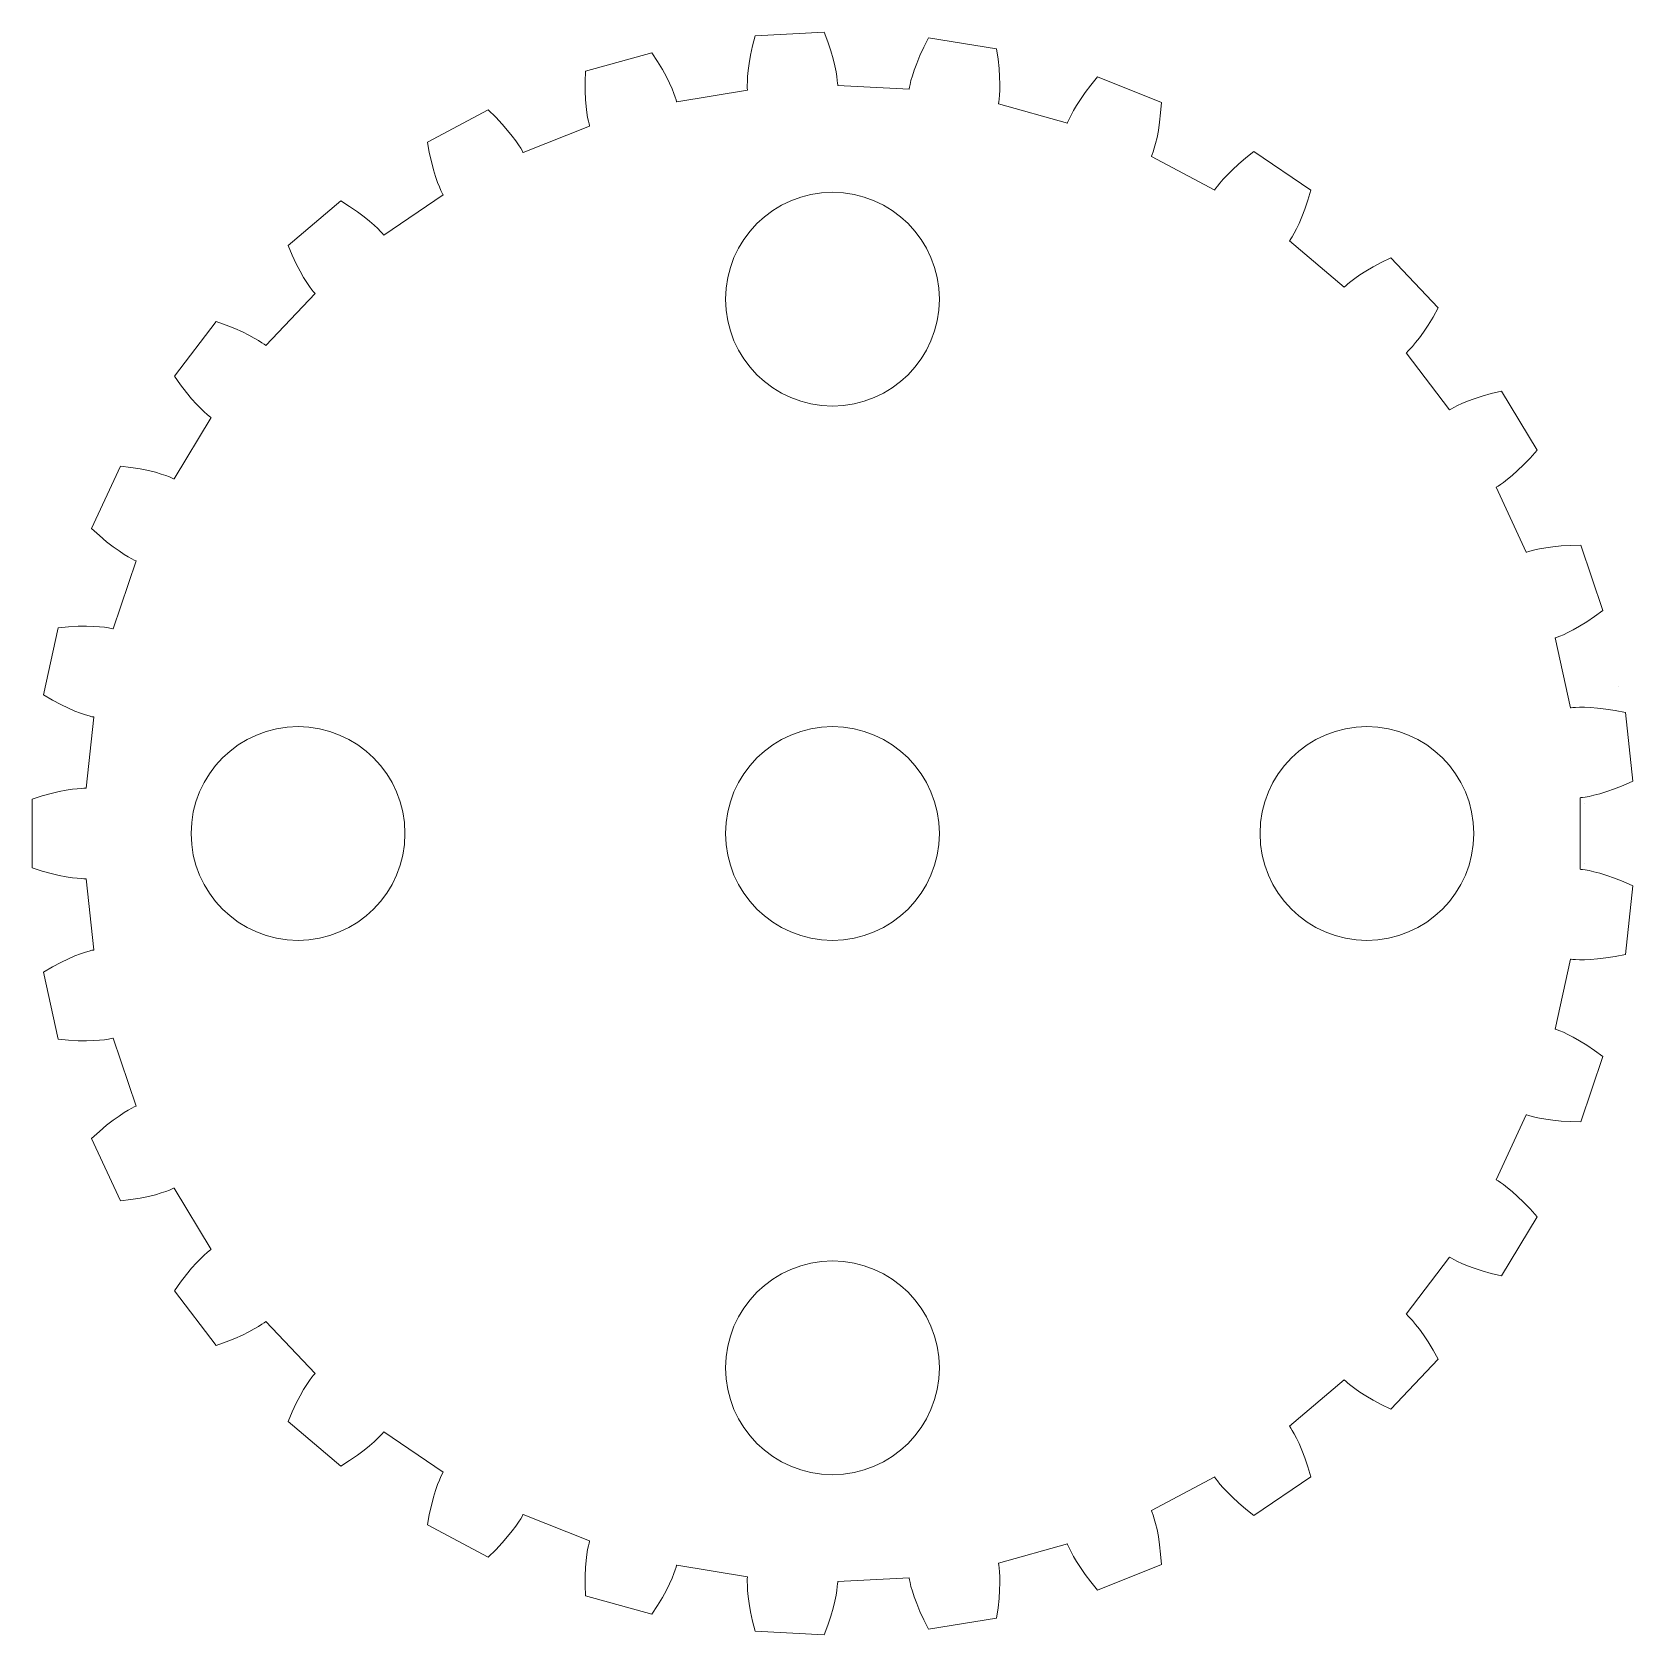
# Model space of a CAD drawing. Header units: millimetres. Extents: x 0 to 364, y 0 to 157.
# Drawn here: x 218.3 to 248.25, y 54 to 84 of the extents above; entities that cross this region are included whole.
import ezdxf

# ---------------------------------------------------------------- set-up
doc = ezdxf.new("R2010")
doc.units = ezdxf.units.MM
doc.layers.add('layer 1', color=1, linetype='Continuous', lineweight=0)

msp = doc.modelspace()

# ---------------------------------------------------------------- linework, layer by layer
at = {"layer": 'layer 1', "lineweight": 0}
for p, q in [((233.118, 84), (231.83, 83.93)), ((233.187, 83.815), (233.118, 84)), ((233.118, 84), (233.118, 84)), ((231.744, 83.567), (231.781, 83.739)), ((231.781, 83.739), (231.83, 83.93)), ((231.83, 83.93), (231.83, 83.93)), ((233.242, 83.648), (233.187, 83.815)), ((234.912, 83.558), (234.985, 83.718)), ((234.985, 83.718), (235.074, 83.893)), ((235.074, 83.893), (235.074, 83.893)), ((236.346, 83.685), (235.074, 83.893)), ((229.897, 83.613), (228.655, 83.268)), ((230.004, 83.448), (229.897, 83.613)), ((229.897, 83.613), (229.897, 83.613)), ((230.095, 83.297), (230.004, 83.448)), ((231.699, 83.281), (231.717, 83.414)), ((231.717, 83.414), (231.744, 83.567)), ((233.286, 83.499), (233.242, 83.648)), ((233.318, 83.368), (233.286, 83.499)), ((234.806, 83.288), (234.853, 83.414)), ((234.853, 83.414), (234.912, 83.558)), ((236.374, 83.49), (236.346, 83.685)), ((236.346, 83.685), (236.346, 83.685)), ((236.392, 83.315), (236.374, 83.49)), ((228.648, 83.071), (228.655, 83.268)), ((228.655, 83.268), (228.655, 83.268)), ((230.169, 83.16), (230.095, 83.297)), ((230.229, 83.04), (230.169, 83.16)), ((231.683, 83.074), (231.688, 83.167)), ((231.688, 83.167), (231.699, 83.281)), ((233.342, 83.257), (233.318, 83.368)), ((233.357, 83.165), (233.342, 83.257)), ((233.366, 83.093), (233.357, 83.165)), ((234.745, 83.09), (234.771, 83.179)), ((234.771, 83.179), (234.806, 83.288)), ((236.402, 83.16), (236.392, 83.315)), ((236.406, 83.025), (236.402, 83.16)), ((238.109, 83.008), (238.233, 83.161)), ((238.233, 83.161), (238.233, 83.161)), ((239.431, 82.684), (238.233, 83.161)), ((228.649, 82.895), (228.648, 83.071)), ((228.656, 82.74), (228.649, 82.895)), ((230.275, 82.936), (230.229, 83.04)), ((230.31, 82.849), (230.275, 82.936)), ((230.335, 82.781), (230.31, 82.849)), ((231.684, 82.909), (230.361, 82.692)), ((231.681, 83.002), (231.683, 83.074)), ((231.682, 82.95), (231.681, 83.002)), ((231.684, 82.919), (231.682, 82.95)), ((231.684, 82.909), (231.684, 82.919)), ((233.371, 83.042), (233.366, 83.093)), ((233.373, 83.011), (233.371, 83.042)), ((233.373, 83), (233.373, 83.011)), ((234.712, 82.928), (233.373, 83)), ((234.712, 82.928), (234.713, 82.938)), ((234.713, 82.938), (234.718, 82.969)), ((234.718, 82.969), (234.728, 83.019)), ((234.728, 83.019), (234.745, 83.09)), ((236.394, 82.746), (236.4, 82.818)), ((236.4, 82.818), (236.405, 82.912)), ((236.405, 82.912), (236.406, 83.025)), ((237.914, 82.74), (238.003, 82.868)), ((238.003, 82.868), (238.109, 83.008)), ((226.835, 82.543), (225.696, 81.939)), ((226.975, 82.405), (226.835, 82.543)), ((226.835, 82.543), (226.835, 82.543)), ((228.666, 82.606), (228.656, 82.74)), ((228.68, 82.493), (228.666, 82.606)), ((230.351, 82.732), (230.335, 82.781)), ((230.359, 82.702), (230.351, 82.732)), ((230.361, 82.692), (230.359, 82.702)), ((236.38, 82.654), (236.383, 82.664)), ((237.672, 82.295), (236.38, 82.654)), ((236.383, 82.664), (236.388, 82.695)), ((236.388, 82.695), (236.394, 82.746)), ((237.74, 82.446), (237.784, 82.529)), ((237.784, 82.529), (237.842, 82.627)), ((237.842, 82.627), (237.914, 82.74)), ((239.416, 82.487), (239.431, 82.684)), ((239.431, 82.684), (239.431, 82.684)), ((227.096, 82.276), (226.975, 82.405)), ((227.198, 82.159), (227.096, 82.276)), ((228.732, 82.239), (227.487, 81.743)), ((228.695, 82.401), (228.68, 82.493)), ((228.709, 82.33), (228.695, 82.401)), ((228.721, 82.279), (228.709, 82.33)), ((228.729, 82.249), (228.721, 82.279)), ((228.732, 82.239), (228.729, 82.249)), ((237.672, 82.295), (237.676, 82.305)), ((237.676, 82.305), (237.687, 82.334)), ((237.687, 82.334), (237.708, 82.381)), ((237.708, 82.381), (237.74, 82.446)), ((239.373, 82.159), (239.397, 82.312)), ((239.397, 82.312), (239.416, 82.487)), ((225.732, 81.745), (225.696, 81.939)), ((225.696, 81.939), (225.696, 81.939)), ((227.282, 82.054), (227.198, 82.159)), ((227.35, 81.963), (227.282, 82.054)), ((227.403, 81.886), (227.35, 81.963)), ((239.298, 81.826), (239.322, 81.916)), ((239.322, 81.916), (239.348, 82.027)), ((239.348, 82.027), (239.373, 82.159)), ((225.77, 81.574), (225.732, 81.745)), ((227.442, 81.825), (227.403, 81.886)), ((227.467, 81.78), (227.442, 81.825)), ((227.482, 81.752), (227.467, 81.78)), ((227.487, 81.743), (227.482, 81.752)), ((239.243, 81.669), (239.247, 81.679)), ((240.428, 81.041), (239.243, 81.669)), ((239.247, 81.679), (239.259, 81.708)), ((239.259, 81.708), (239.276, 81.757)), ((239.276, 81.757), (239.298, 81.826)), ((240.874, 81.529), (241.008, 81.644)), ((241.008, 81.644), (241.162, 81.766)), ((241.162, 81.766), (241.162, 81.766)), ((242.229, 81.043), (241.162, 81.766)), ((225.81, 81.424), (225.77, 81.574)), ((225.85, 81.295), (225.81, 81.424)), ((240.587, 81.245), (240.665, 81.329)), ((240.665, 81.329), (240.76, 81.424)), ((240.76, 81.424), (240.874, 81.529)), ((225.887, 81.187), (225.85, 81.295)), ((225.921, 81.1), (225.887, 81.187)), ((225.95, 81.034), (225.921, 81.1)), ((225.973, 80.987), (225.95, 81.034)), ((240.428, 81.041), (240.433, 81.05)), ((240.433, 81.05), (240.451, 81.076)), ((240.451, 81.076), (240.481, 81.118)), ((240.481, 81.118), (240.526, 81.174)), ((240.526, 81.174), (240.587, 81.245)), ((242.172, 80.854), (242.229, 81.043)), ((242.229, 81.043), (242.229, 81.043)), ((224.075, 80.84), (223.092, 80.005)), ((224.241, 80.735), (224.075, 80.84)), ((224.075, 80.84), (224.075, 80.84)), ((224.387, 80.635), (224.241, 80.735)), ((225.993, 80.951), (224.883, 80.199)), ((225.987, 80.96), (225.973, 80.987)), ((225.993, 80.951), (225.987, 80.96)), ((242.116, 80.687), (242.172, 80.854)), ((224.511, 80.543), (224.387, 80.635)), ((224.616, 80.459), (224.511, 80.543)), ((224.702, 80.384), (224.616, 80.459)), ((241.958, 80.316), (242.007, 80.419)), ((242.007, 80.419), (242.06, 80.542)), ((242.06, 80.542), (242.116, 80.687)), ((224.77, 80.32), (224.702, 80.384)), ((224.821, 80.269), (224.77, 80.32)), ((224.856, 80.23), (224.821, 80.269)), ((224.876, 80.207), (224.856, 80.23)), ((224.883, 80.199), (224.876, 80.207)), ((241.827, 80.092), (241.833, 80.101)), ((241.833, 80.101), (241.851, 80.127)), ((241.851, 80.127), (241.878, 80.17)), ((241.878, 80.17), (241.914, 80.233)), ((241.914, 80.233), (241.958, 80.316)), ((223.169, 79.824), (223.092, 80.005)), ((223.092, 80.005), (223.092, 80.005)), ((223.243, 79.664), (223.169, 79.824)), ((242.849, 79.225), (241.827, 80.092)), ((223.314, 79.526), (223.243, 79.664)), ((223.381, 79.409), (223.314, 79.526)), ((243.142, 79.454), (243.256, 79.527)), ((243.256, 79.527), (243.39, 79.605)), ((243.39, 79.605), (243.545, 79.688)), ((243.545, 79.688), (243.722, 79.774)), ((243.722, 79.774), (243.722, 79.774)), ((244.608, 78.839), (243.722, 79.774)), ((223.44, 79.312), (223.381, 79.409)), ((223.492, 79.235), (223.44, 79.312)), ((223.535, 79.176), (223.492, 79.235)), ((242.849, 79.225), (242.857, 79.232)), ((242.857, 79.232), (242.879, 79.253)), ((242.879, 79.253), (242.918, 79.287)), ((242.918, 79.287), (242.974, 79.333)), ((242.974, 79.333), (243.049, 79.389)), ((243.049, 79.389), (243.142, 79.454)), ((223.594, 79.104), (222.672, 78.131)), ((223.567, 79.135), (223.535, 79.176)), ((223.587, 79.112), (223.567, 79.135)), ((223.594, 79.104), (223.587, 79.112)), ((244.421, 78.516), (244.513, 78.666)), ((244.513, 78.666), (244.608, 78.839)), ((244.608, 78.839), (244.608, 78.839)), ((221.745, 78.583), (220.965, 77.557)), ((221.93, 78.516), (221.745, 78.583)), ((221.745, 78.583), (221.745, 78.583)), ((222.093, 78.451), (221.93, 78.516)), ((222.235, 78.387), (222.093, 78.451)), ((222.356, 78.327), (222.235, 78.387)), ((222.456, 78.273), (222.356, 78.327)), ((244.257, 78.277), (244.336, 78.386)), ((244.336, 78.386), (244.421, 78.516)), ((222.536, 78.225), (222.456, 78.273)), ((222.597, 78.186), (222.536, 78.225)), ((222.639, 78.156), (222.597, 78.186)), ((222.664, 78.137), (222.639, 78.156)), ((222.672, 78.131), (222.664, 78.137)), ((244.012, 77.997), (244.02, 78.004)), ((244.824, 76.93), (244.012, 77.997)), ((244.02, 78.004), (244.042, 78.025)), ((244.042, 78.025), (244.079, 78.062)), ((244.079, 78.062), (244.127, 78.116)), ((244.127, 78.116), (244.187, 78.187)), ((244.187, 78.187), (244.257, 78.277)), ((221.078, 77.396), (220.965, 77.557)), ((220.965, 77.557), (220.965, 77.557)), ((221.186, 77.256), (221.078, 77.396)), ((221.285, 77.137), (221.186, 77.256)), ((221.375, 77.036), (221.285, 77.137)), ((245.159, 77.091), (245.285, 77.137)), ((245.285, 77.137), (245.433, 77.185)), ((245.433, 77.185), (245.603, 77.233)), ((245.603, 77.233), (245.794, 77.279)), ((245.794, 77.279), (245.794, 77.279)), ((246.459, 76.174), (245.794, 77.279)), ((221.454, 76.954), (221.375, 77.036)), ((221.521, 76.89), (221.454, 76.954)), ((221.575, 76.842), (221.521, 76.89)), ((221.615, 76.809), (221.575, 76.842)), ((221.64, 76.79), (221.615, 76.809)), ((244.824, 76.93), (244.832, 76.935)), ((244.832, 76.935), (244.859, 76.951)), ((244.859, 76.951), (244.904, 76.976)), ((244.904, 76.976), (244.969, 77.009)), ((244.969, 77.009), (245.054, 77.048)), ((245.054, 77.048), (245.159, 77.091)), ((221.649, 76.784), (220.957, 75.636)), ((221.649, 76.784), (221.64, 76.79)), ((246.095, 75.791), (246.207, 75.9)), ((246.207, 75.9), (246.328, 76.027)), ((246.328, 76.027), (246.459, 76.174)), ((246.459, 76.174), (246.459, 76.174)), ((219.955, 75.878), (219.414, 74.708)), ((220.15, 75.853), (219.955, 75.878)), ((219.955, 75.878), (219.955, 75.878)), ((220.324, 75.824), (220.15, 75.853)), ((220.476, 75.792), (220.324, 75.824)), ((220.606, 75.76), (220.476, 75.792)), ((220.716, 75.728), (220.606, 75.76)), ((220.804, 75.699), (220.716, 75.728)), ((220.872, 75.673), (220.804, 75.699)), ((220.92, 75.653), (220.872, 75.673)), ((220.948, 75.64), (220.92, 75.653)), ((220.957, 75.636), (220.948, 75.64)), ((245.833, 75.572), (245.907, 75.629)), ((245.907, 75.629), (245.995, 75.701)), ((245.995, 75.701), (246.095, 75.791)), ((245.695, 75.481), (245.704, 75.486)), ((246.258, 74.264), (245.695, 75.481)), ((245.704, 75.486), (245.731, 75.502)), ((245.731, 75.502), (245.774, 75.53)), ((245.774, 75.53), (245.833, 75.572)), ((219.559, 74.576), (219.414, 74.708)), ((219.414, 74.708), (219.414, 74.708)), ((219.694, 74.462), (219.559, 74.576)), ((219.816, 74.367), (219.694, 74.462)), ((247.084, 74.392), (247.281, 74.396)), ((247.281, 74.396), (247.281, 74.396)), ((247.693, 73.175), (247.281, 74.396)), ((219.926, 74.288), (219.816, 74.367)), ((220.247, 74.101), (219.819, 72.83)), ((220.021, 74.225), (219.926, 74.288)), ((220.1, 74.177), (220.021, 74.225)), ((220.164, 74.141), (220.1, 74.177)), ((220.21, 74.118), (220.164, 74.141)), ((220.238, 74.105), (220.21, 74.118)), ((220.247, 74.101), (220.238, 74.105)), ((246.258, 74.264), (246.268, 74.267)), ((246.268, 74.267), (246.297, 74.277)), ((246.297, 74.277), (246.347, 74.292)), ((246.347, 74.292), (246.417, 74.31)), ((246.417, 74.31), (246.508, 74.33)), ((246.508, 74.33), (246.621, 74.349)), ((246.621, 74.349), (246.754, 74.367)), ((246.754, 74.367), (246.909, 74.382)), ((246.909, 74.382), (247.084, 74.392)), ((247.256, 72.879), (247.388, 72.961)), ((247.388, 72.961), (247.534, 73.059)), ((247.534, 73.059), (247.693, 73.175)), ((247.693, 73.175), (247.693, 73.175)), ((218.788, 72.852), (218.511, 71.593)), ((218.984, 72.869), (218.788, 72.852)), ((218.788, 72.852), (218.788, 72.852)), ((219.16, 72.878), (218.984, 72.869)), ((219.315, 72.88), (219.16, 72.878)), ((219.45, 72.876), (219.315, 72.88)), ((219.564, 72.869), (219.45, 72.876)), ((219.656, 72.859), (219.564, 72.869)), ((219.728, 72.849), (219.656, 72.859)), ((219.779, 72.84), (219.728, 72.849)), ((219.809, 72.833), (219.779, 72.84)), ((219.819, 72.83), (219.809, 72.833)), ((246.798, 72.661), (246.808, 72.664)), ((247.086, 71.352), (246.798, 72.661)), ((246.808, 72.664), (246.838, 72.674)), ((246.838, 72.674), (246.886, 72.693)), ((246.886, 72.693), (246.953, 72.721)), ((246.953, 72.721), (247.037, 72.76)), ((247.037, 72.76), (247.138, 72.813)), ((247.138, 72.813), (247.256, 72.879)), ((247.989, 71.758), (247.989, 71.758)), ((218.682, 71.494), (218.511, 71.593)), ((218.511, 71.593), (218.511, 71.593)), ((218.837, 71.413), (218.682, 71.494)), ((218.978, 71.346), (218.837, 71.413)), ((219.101, 71.292), (218.978, 71.346)), ((219.208, 71.251), (219.101, 71.292)), ((219.296, 71.221), (219.208, 71.251)), ((219.365, 71.2), (219.296, 71.221)), ((219.456, 71.179), (219.311, 69.846)), ((219.415, 71.187), (219.365, 71.2)), ((219.446, 71.181), (219.415, 71.187)), ((219.456, 71.179), (219.446, 71.181)), ((247.086, 71.352), (247.097, 71.353)), ((247.097, 71.353), (247.128, 71.357)), ((247.128, 71.357), (247.179, 71.36)), ((247.179, 71.36), (247.252, 71.363)), ((247.252, 71.363), (247.345, 71.362)), ((247.345, 71.362), (247.459, 71.357)), ((247.459, 71.357), (247.593, 71.346)), ((247.593, 71.346), (247.747, 71.328)), ((247.747, 71.328), (247.921, 71.3)), ((247.921, 71.3), (248.114, 71.262)), ((248.114, 71.262), (248.114, 71.262)), ((248.253, 69.98), (248.114, 71.262)), ((247.909, 69.836), (248.073, 69.901)), ((248.073, 69.901), (248.253, 69.98)), ((248.253, 69.98), (248.253, 69.98)), ((218.487, 69.704), (218.299, 69.645)), ((218.299, 69.645), (218.299, 69.645)), ((218.299, 69.645), (218.299, 68.356)), ((218.657, 69.751), (218.487, 69.704)), ((218.808, 69.786), (218.657, 69.751)), ((218.94, 69.811), (218.808, 69.786)), ((219.053, 69.828), (218.94, 69.811)), ((219.145, 69.839), (219.053, 69.828)), ((219.218, 69.844), (219.145, 69.839)), ((219.269, 69.846), (219.218, 69.844)), ((219.301, 69.846), (219.269, 69.846)), ((219.311, 69.846), (219.301, 69.846)), ((247.269, 69.671), (247.28, 69.672)), ((247.269, 68.33), (247.269, 69.671)), ((247.28, 69.672), (247.31, 69.675)), ((247.31, 69.675), (247.362, 69.682)), ((247.362, 69.682), (247.433, 69.696)), ((247.433, 69.696), (247.524, 69.716)), ((247.524, 69.716), (247.634, 69.745)), ((247.634, 69.745), (247.763, 69.785)), ((247.763, 69.785), (247.909, 69.836)), ((247.344, 69.562), (247.344, 69.562)), ((247.344, 68.439), (247.344, 68.439)), ((218.487, 68.297), (218.299, 68.356)), ((218.299, 68.356), (218.299, 68.356)), ((218.657, 68.25), (218.487, 68.297)), ((218.808, 68.215), (218.657, 68.25)), ((218.94, 68.19), (218.808, 68.215)), ((219.053, 68.173), (218.94, 68.19)), ((219.145, 68.162), (219.053, 68.173)), ((219.218, 68.157), (219.145, 68.162)), ((219.269, 68.155), (219.218, 68.157)), ((219.301, 68.155), (219.269, 68.155)), ((219.311, 68.155), (219.301, 68.155)), ((219.311, 68.155), (219.456, 66.822)), ((247.269, 68.33), (247.28, 68.329)), ((247.28, 68.329), (247.31, 68.326)), ((247.31, 68.326), (247.362, 68.318)), ((247.362, 68.318), (247.433, 68.305)), ((247.433, 68.305), (247.524, 68.285)), ((247.524, 68.285), (247.634, 68.255)), ((247.634, 68.255), (247.763, 68.216)), ((247.763, 68.216), (247.909, 68.165)), ((247.909, 68.165), (248.073, 68.1)), ((248.073, 68.1), (248.253, 68.021)), ((248.114, 66.739), (248.253, 68.021)), ((248.253, 68.021), (248.253, 68.021)), ((218.978, 66.655), (218.837, 66.588)), ((219.101, 66.708), (218.978, 66.655)), ((219.208, 66.75), (219.101, 66.708)), ((219.296, 66.78), (219.208, 66.75)), ((219.365, 66.801), (219.296, 66.78)), ((219.415, 66.814), (219.365, 66.801)), ((219.446, 66.82), (219.415, 66.814)), ((219.456, 66.822), (219.446, 66.82)), ((246.798, 65.34), (247.086, 66.649)), ((247.086, 66.649), (247.097, 66.648)), ((247.097, 66.648), (247.128, 66.644)), ((247.128, 66.644), (247.179, 66.64)), ((247.179, 66.64), (247.252, 66.638)), ((247.252, 66.638), (247.345, 66.639)), ((247.345, 66.639), (247.459, 66.643)), ((247.459, 66.643), (247.593, 66.654)), ((247.593, 66.654), (247.747, 66.673)), ((247.747, 66.673), (247.921, 66.701)), ((247.921, 66.701), (248.114, 66.739)), ((248.114, 66.739), (248.114, 66.739)), ((218.682, 66.506), (218.511, 66.408)), ((218.511, 66.408), (218.511, 66.408)), ((218.511, 66.408), (218.788, 65.149)), ((218.837, 66.588), (218.682, 66.506)), ((218.984, 65.132), (218.788, 65.149)), ((218.788, 65.149), (218.788, 65.149)), ((219.16, 65.123), (218.984, 65.132)), ((219.315, 65.121), (219.16, 65.123)), ((219.45, 65.125), (219.315, 65.121)), ((219.564, 65.132), (219.45, 65.125)), ((219.656, 65.142), (219.564, 65.132)), ((219.728, 65.152), (219.656, 65.142)), ((219.779, 65.161), (219.728, 65.152)), ((219.809, 65.168), (219.779, 65.161)), ((219.819, 65.171), (219.809, 65.168)), ((219.819, 65.171), (220.247, 63.9)), ((246.798, 65.34), (246.808, 65.337)), ((246.808, 65.337), (246.838, 65.327)), ((246.838, 65.327), (246.886, 65.308)), ((246.886, 65.308), (246.953, 65.28)), ((246.953, 65.28), (247.037, 65.241)), ((247.037, 65.241), (247.138, 65.188)), ((247.138, 65.188), (247.256, 65.122)), ((247.256, 65.122), (247.388, 65.04)), ((247.281, 63.605), (247.693, 64.826)), ((247.388, 65.04), (247.534, 64.942)), ((247.534, 64.942), (247.693, 64.826)), ((247.693, 64.826), (247.693, 64.826)), ((220.238, 63.896), (220.21, 63.883)), ((220.247, 63.9), (220.238, 63.896)), ((219.816, 63.634), (219.694, 63.539)), ((219.926, 63.713), (219.816, 63.634)), ((220.021, 63.776), (219.926, 63.713)), ((220.1, 63.824), (220.021, 63.776)), ((220.164, 63.86), (220.1, 63.824)), ((220.21, 63.883), (220.164, 63.86)), ((245.695, 62.52), (246.258, 63.737)), ((246.258, 63.737), (246.268, 63.734)), ((246.268, 63.734), (246.297, 63.724)), ((246.297, 63.724), (246.347, 63.709)), ((246.347, 63.709), (246.417, 63.691)), ((246.417, 63.691), (246.508, 63.671)), ((246.508, 63.671), (246.621, 63.652)), ((246.621, 63.652), (246.754, 63.634)), ((246.754, 63.634), (246.909, 63.619)), ((246.909, 63.619), (247.084, 63.608)), ((247.084, 63.608), (247.281, 63.605)), ((247.281, 63.605), (247.281, 63.605)), ((219.559, 63.425), (219.414, 63.293)), ((219.694, 63.539), (219.559, 63.425)), ((219.414, 63.293), (219.414, 63.293)), ((219.414, 63.293), (219.955, 62.123)), ((245.695, 62.52), (245.704, 62.515)), ((245.704, 62.515), (245.731, 62.499)), ((245.731, 62.499), (245.774, 62.471)), ((245.774, 62.471), (245.833, 62.429)), ((245.833, 62.429), (245.907, 62.372)), ((220.15, 62.148), (219.955, 62.123)), ((219.955, 62.123), (219.955, 62.123)), ((220.324, 62.177), (220.15, 62.148)), ((220.476, 62.209), (220.324, 62.177)), ((220.606, 62.241), (220.476, 62.209)), ((220.716, 62.273), (220.606, 62.241)), ((220.804, 62.302), (220.716, 62.273)), ((220.872, 62.328), (220.804, 62.302)), ((220.92, 62.348), (220.872, 62.328)), ((220.948, 62.361), (220.92, 62.348)), ((220.957, 62.365), (220.948, 62.361)), ((220.957, 62.365), (221.649, 61.217)), ((245.907, 62.372), (245.995, 62.299)), ((245.995, 62.299), (246.095, 62.21)), ((246.095, 62.21), (246.207, 62.101)), ((246.207, 62.101), (246.328, 61.974)), ((245.794, 60.722), (246.459, 61.827)), ((246.328, 61.974), (246.459, 61.827)), ((246.459, 61.827), (246.459, 61.827)), ((221.64, 61.211), (221.615, 61.192)), ((221.649, 61.217), (221.64, 61.211)), ((221.375, 60.965), (221.285, 60.864)), ((221.454, 61.046), (221.375, 60.965)), ((221.521, 61.111), (221.454, 61.046)), ((221.575, 61.159), (221.521, 61.111)), ((221.615, 61.192), (221.575, 61.159)), ((244.012, 60.004), (244.824, 61.071)), ((244.824, 61.071), (244.832, 61.066)), ((244.832, 61.066), (244.859, 61.05)), ((244.859, 61.05), (244.904, 61.025)), ((244.904, 61.025), (244.969, 60.992)), ((244.969, 60.992), (245.054, 60.953)), ((245.054, 60.953), (245.159, 60.91)), ((245.159, 60.91), (245.285, 60.864)), ((221.078, 60.605), (220.965, 60.444)), ((221.186, 60.745), (221.078, 60.605)), ((221.285, 60.864), (221.186, 60.745)), ((245.285, 60.864), (245.433, 60.816)), ((245.433, 60.816), (245.603, 60.768)), ((245.603, 60.768), (245.794, 60.722)), ((245.794, 60.722), (245.794, 60.722)), ((220.965, 60.444), (220.965, 60.444)), ((220.965, 60.444), (221.745, 59.418)), ((244.012, 60.004), (244.02, 59.997)), ((244.02, 59.997), (244.042, 59.976)), ((222.456, 59.728), (222.356, 59.674)), ((222.536, 59.776), (222.456, 59.728)), ((222.597, 59.815), (222.536, 59.776)), ((222.639, 59.845), (222.597, 59.815)), ((222.664, 59.864), (222.639, 59.845)), ((222.672, 59.87), (222.664, 59.864)), ((222.672, 59.87), (223.594, 58.897)), ((244.042, 59.976), (244.079, 59.939)), ((244.079, 59.939), (244.127, 59.885)), ((244.127, 59.885), (244.187, 59.814)), ((244.187, 59.814), (244.257, 59.724)), ((244.257, 59.724), (244.336, 59.615)), ((221.93, 59.485), (221.745, 59.418)), ((221.745, 59.418), (221.745, 59.418)), ((222.093, 59.55), (221.93, 59.485)), ((222.235, 59.614), (222.093, 59.55)), ((222.356, 59.674), (222.235, 59.614)), ((244.336, 59.615), (244.421, 59.485)), ((244.421, 59.485), (244.513, 59.334)), ((243.722, 58.227), (244.608, 59.162)), ((244.513, 59.334), (244.608, 59.162)), ((244.608, 59.162), (244.608, 59.162)), ((223.535, 58.825), (223.492, 58.766)), ((223.567, 58.866), (223.535, 58.825)), ((223.587, 58.889), (223.567, 58.866)), ((223.594, 58.897), (223.587, 58.889)), ((223.381, 58.592), (223.314, 58.475)), ((223.44, 58.689), (223.381, 58.592)), ((223.492, 58.766), (223.44, 58.689)), ((241.827, 57.908), (242.849, 58.776)), ((242.849, 58.776), (242.857, 58.769)), ((242.857, 58.769), (242.879, 58.748)), ((242.879, 58.748), (242.918, 58.713)), ((242.918, 58.713), (242.974, 58.668)), ((242.974, 58.668), (243.049, 58.612)), ((243.049, 58.612), (243.142, 58.547)), ((243.142, 58.547), (243.256, 58.474)), ((223.243, 58.337), (223.169, 58.177)), ((223.314, 58.475), (223.243, 58.337)), ((243.256, 58.474), (243.39, 58.396)), ((243.39, 58.396), (243.545, 58.313)), ((243.545, 58.313), (243.722, 58.227)), ((243.722, 58.227), (243.722, 58.227)), ((223.169, 58.177), (223.092, 57.996)), ((223.092, 57.996), (223.092, 57.996)), ((223.092, 57.996), (224.075, 57.161)), ((241.827, 57.908), (241.833, 57.9)), ((241.833, 57.9), (241.851, 57.874)), ((224.702, 57.617), (224.616, 57.542)), ((224.77, 57.681), (224.702, 57.617)), ((224.821, 57.732), (224.77, 57.681)), ((224.856, 57.771), (224.821, 57.732)), ((224.876, 57.794), (224.856, 57.771)), ((224.883, 57.802), (224.876, 57.794)), ((224.883, 57.802), (225.993, 57.05)), ((241.851, 57.874), (241.878, 57.83)), ((241.878, 57.83), (241.914, 57.768)), ((241.914, 57.768), (241.958, 57.685)), ((241.958, 57.685), (242.007, 57.582)), ((224.387, 57.365), (224.241, 57.266)), ((224.511, 57.458), (224.387, 57.365)), ((224.616, 57.542), (224.511, 57.458)), ((242.007, 57.582), (242.06, 57.458)), ((242.06, 57.458), (242.116, 57.313)), ((242.116, 57.313), (242.172, 57.147)), ((224.241, 57.266), (224.075, 57.161)), ((224.075, 57.161), (224.075, 57.161)), ((225.973, 57.013), (225.95, 56.967)), ((225.987, 57.041), (225.973, 57.013)), ((225.993, 57.05), (225.987, 57.041)), ((242.172, 57.147), (242.229, 56.958)), ((225.85, 56.706), (225.81, 56.577)), ((225.887, 56.814), (225.85, 56.706)), ((225.921, 56.9), (225.887, 56.814)), ((225.95, 56.967), (225.921, 56.9)), ((239.243, 56.331), (240.428, 56.959)), ((240.428, 56.959), (240.433, 56.951)), ((240.433, 56.951), (240.451, 56.925)), ((240.451, 56.925), (240.481, 56.883)), ((240.481, 56.883), (240.526, 56.826)), ((240.526, 56.826), (240.587, 56.756)), ((240.587, 56.756), (240.665, 56.672)), ((241.162, 56.235), (242.229, 56.958)), ((242.229, 56.958), (242.229, 56.958)), ((225.77, 56.427), (225.732, 56.255)), ((225.81, 56.577), (225.77, 56.427)), ((240.665, 56.672), (240.76, 56.577)), ((240.76, 56.577), (240.874, 56.472)), ((240.874, 56.472), (241.008, 56.357)), ((225.732, 56.255), (225.696, 56.062)), ((227.403, 56.115), (227.35, 56.038)), ((227.442, 56.176), (227.403, 56.115)), ((227.467, 56.221), (227.442, 56.176)), ((227.482, 56.249), (227.467, 56.221)), ((227.487, 56.258), (227.482, 56.249)), ((227.487, 56.258), (228.732, 55.762)), ((239.243, 56.331), (239.247, 56.322)), ((239.247, 56.322), (239.259, 56.293)), ((239.259, 56.293), (239.276, 56.244)), ((239.276, 56.244), (239.298, 56.175)), ((239.298, 56.175), (239.322, 56.085)), ((241.008, 56.357), (241.162, 56.235)), ((241.162, 56.235), (241.162, 56.235)), ((225.696, 56.062), (225.696, 56.062)), ((225.696, 56.062), (226.835, 55.458)), ((227.198, 55.842), (227.096, 55.725)), ((227.282, 55.947), (227.198, 55.842)), ((227.35, 56.038), (227.282, 55.947)), ((239.322, 56.085), (239.348, 55.974)), ((239.348, 55.974), (239.373, 55.842)), ((239.373, 55.842), (239.397, 55.688)), ((226.975, 55.596), (226.835, 55.458)), ((227.096, 55.725), (226.975, 55.596)), ((228.68, 55.508), (228.666, 55.395)), ((228.695, 55.6), (228.68, 55.508)), ((228.709, 55.671), (228.695, 55.6)), ((228.721, 55.722), (228.709, 55.671)), ((228.729, 55.752), (228.721, 55.722)), ((228.732, 55.762), (228.729, 55.752)), ((236.38, 55.347), (237.672, 55.706)), ((237.672, 55.706), (237.676, 55.696)), ((237.676, 55.696), (237.687, 55.667)), ((237.687, 55.667), (237.708, 55.62)), ((237.708, 55.62), (237.74, 55.554)), ((237.74, 55.554), (237.784, 55.472)), ((239.397, 55.688), (239.416, 55.513)), ((239.416, 55.513), (239.431, 55.317)), ((226.835, 55.458), (226.835, 55.458)), ((228.656, 55.261), (228.649, 55.106)), ((228.666, 55.395), (228.656, 55.261)), ((230.335, 55.22), (230.31, 55.152)), ((230.351, 55.269), (230.335, 55.22)), ((230.359, 55.299), (230.351, 55.269)), ((230.361, 55.309), (230.359, 55.299)), ((230.361, 55.309), (231.684, 55.092)), ((236.38, 55.347), (236.383, 55.337)), ((236.383, 55.337), (236.388, 55.306)), ((236.388, 55.306), (236.394, 55.255)), ((236.394, 55.255), (236.4, 55.182)), ((237.784, 55.472), (237.842, 55.374)), ((237.842, 55.374), (237.914, 55.261)), ((237.914, 55.261), (238.003, 55.133)), ((238.233, 54.84), (239.431, 55.317)), ((239.431, 55.317), (239.431, 55.317)), ((228.649, 55.106), (228.648, 54.93)), ((228.648, 54.93), (228.655, 54.733)), ((230.229, 54.961), (230.169, 54.841)), ((230.275, 55.065), (230.229, 54.961)), ((230.31, 55.152), (230.275, 55.065)), ((231.682, 55.051), (231.681, 54.999)), ((231.681, 54.999), (231.683, 54.927)), ((231.684, 55.082), (231.682, 55.051)), ((231.683, 54.927), (231.688, 54.834)), ((231.684, 55.092), (231.684, 55.082)), ((233.366, 54.908), (233.357, 54.836)), ((233.371, 54.959), (233.366, 54.908)), ((233.373, 54.99), (233.371, 54.959)), ((233.373, 55.001), (234.712, 55.073)), ((233.373, 55.001), (233.373, 54.99)), ((234.712, 55.073), (234.713, 55.063)), ((234.713, 55.063), (234.718, 55.032)), ((234.718, 55.032), (234.728, 54.982)), ((234.728, 54.982), (234.745, 54.911)), ((234.745, 54.911), (234.771, 54.821)), ((236.4, 55.182), (236.405, 55.089)), ((236.406, 54.975), (236.402, 54.841)), ((236.405, 55.089), (236.406, 54.975)), ((238.003, 55.133), (238.109, 54.993)), ((238.109, 54.993), (238.233, 54.84)), ((228.655, 54.733), (228.655, 54.733)), ((228.655, 54.733), (229.897, 54.388)), ((230.095, 54.704), (230.004, 54.553)), ((230.169, 54.841), (230.095, 54.704)), ((231.688, 54.834), (231.699, 54.72)), ((231.699, 54.72), (231.717, 54.587)), ((233.318, 54.632), (233.286, 54.502)), ((233.342, 54.744), (233.318, 54.632)), ((233.357, 54.836), (233.342, 54.744)), ((234.771, 54.821), (234.806, 54.713)), ((234.806, 54.713), (234.853, 54.587)), ((236.392, 54.686), (236.374, 54.511)), ((236.402, 54.841), (236.392, 54.686)), ((238.233, 54.84), (238.233, 54.84)), ((230.004, 54.553), (229.897, 54.388)), ((229.897, 54.388), (229.897, 54.388)), ((231.717, 54.587), (231.744, 54.434)), ((231.744, 54.434), (231.781, 54.262)), ((233.242, 54.353), (233.187, 54.186)), ((233.286, 54.502), (233.242, 54.353)), ((234.853, 54.587), (234.912, 54.443)), ((234.912, 54.443), (234.985, 54.283)), ((235.074, 54.107), (236.346, 54.316)), ((236.374, 54.511), (236.346, 54.316)), ((236.346, 54.316), (236.346, 54.316)), ((231.781, 54.262), (231.83, 54.071)), ((231.83, 54.071), (231.83, 54.071)), ((231.83, 54.071), (233.118, 54.001)), ((233.187, 54.186), (233.118, 54.001)), ((233.118, 54.001), (233.118, 54.001)), ((234.985, 54.283), (235.074, 54.107)), ((235.074, 54.107), (235.074, 54.107))]:
    msp.add_line(p, q, dxfattribs=at)
for centre in [(233.276, 79), (223.276, 69), (233.276, 69), (243.276, 69), (233.276, 59)]:
    msp.add_circle(centre, 2, dxfattribs=at)

doc.saveas('drawing.dxf')
